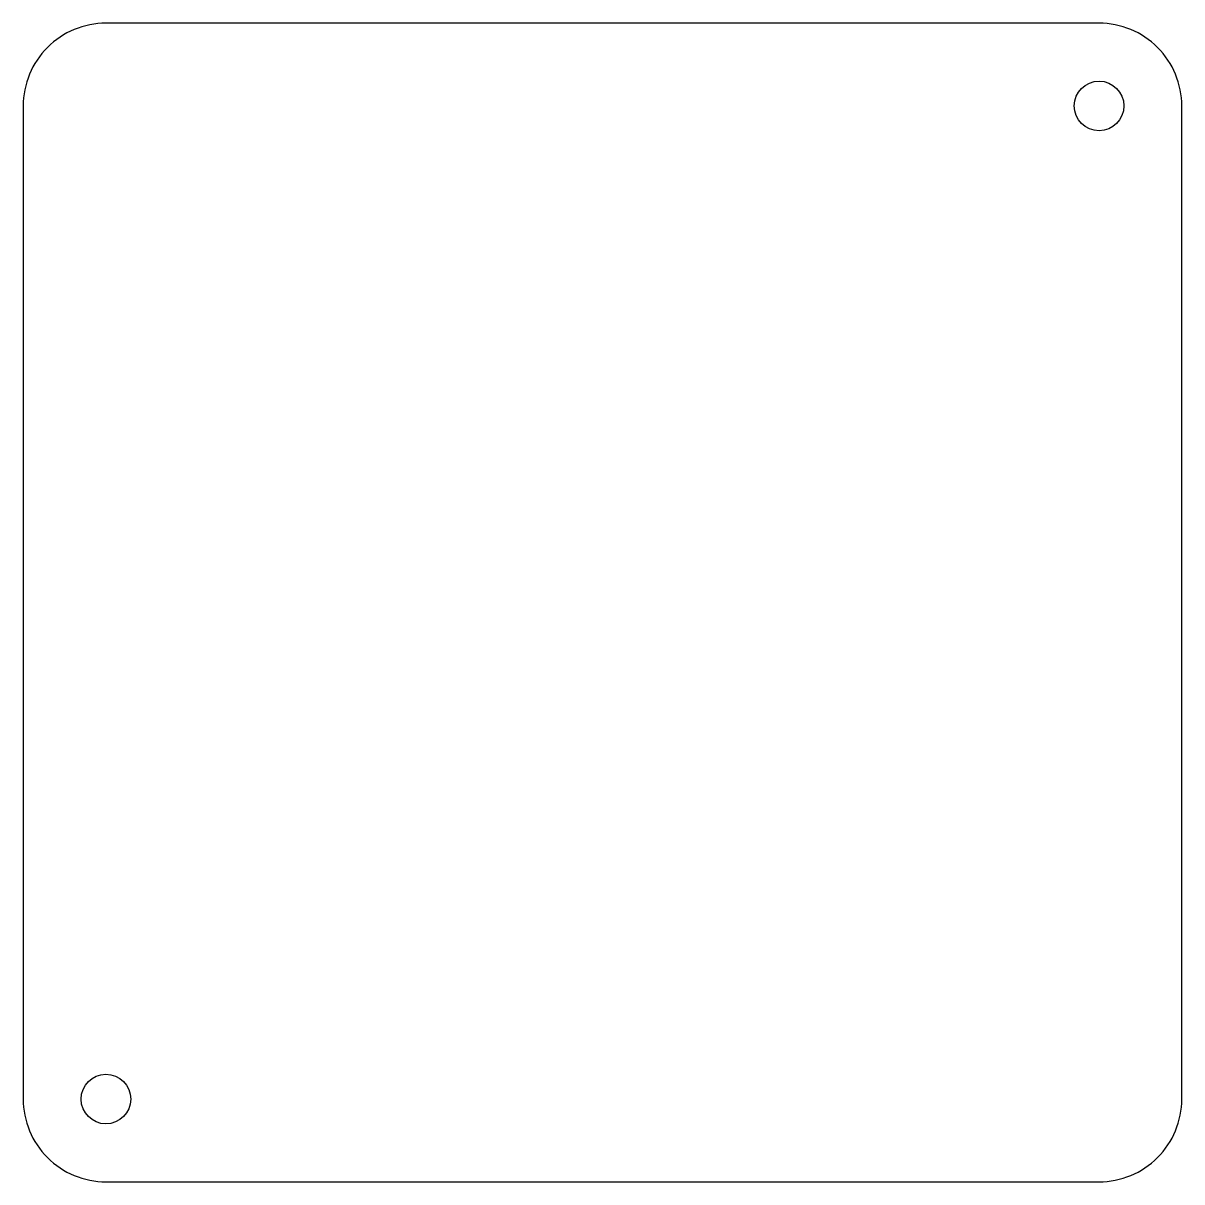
# Model space of a CAD drawing. Header units: millimetres. Extents: x 0 to 70, y 0 to 70.
import ezdxf

# ---------------------------------------------------------------- set-up
doc = ezdxf.new("R2010")
doc.units = ezdxf.units.MM

msp = doc.modelspace()

# ---------------------------------------------------------------- linework, layer by layer
msp.add_lwpolyline([(65, 0, 0.414214), (70, 5), (70, 65, 0.414214), (65, 70), (5, 70, 0.414214), (0, 65), (0, 5, 0.414214), (5, 0)], format="xyb", close=True)
for centre in [(65, 65), (5, 5)]:
    msp.add_circle(centre, 1.5)

doc.saveas('drawing.dxf')
